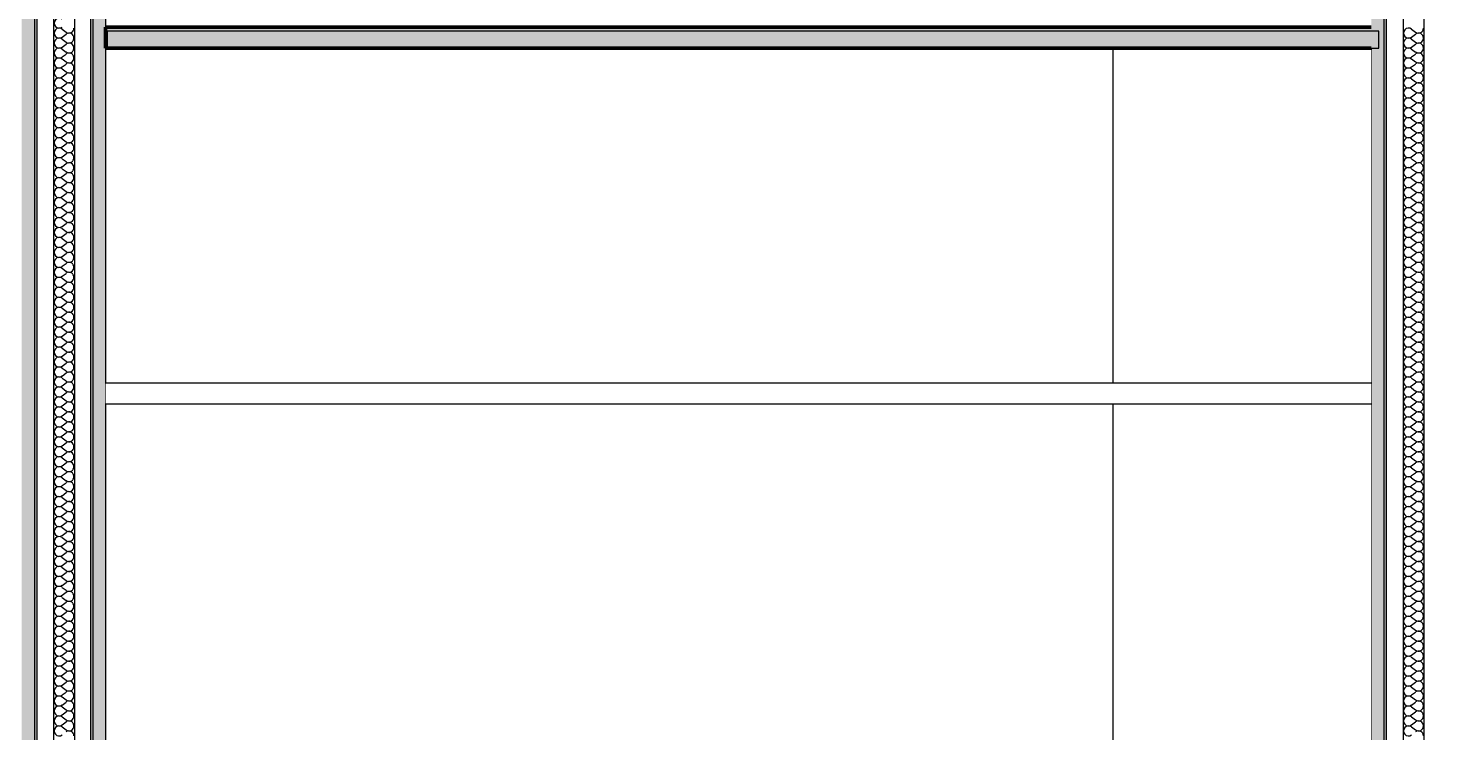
# Model space of a CAD drawing. Header units: millimetres. Extents: x -48147 to 1403542, y -455564 to 18123.
# Drawn here: x 1378454 to 1380131, y -435658 to -434819 of the extents above; entities that cross this region are included whole.
import ezdxf

# ---------------------------------------------------------------- set-up
doc = ezdxf.new("R2010")
doc.units = ezdxf.units.MM
doc.header["$MEASUREMENT"] = 0
doc.linetypes.add('Wipeout_Contour', pattern=[1000, 0, -1000])
for name, color, linetype, lineweight in [('HATCHING_Pen_No__1', 7, 'Continuous', 13), ('HATCHING_Pen_No__146', 8, 'Continuous', 0), ('New_A-20-M_Ceiling_Pen_No__89', 8, 'Continuous', 20), ('New_A-25-M_Wall_Int_Pen_No__1', 7, 'Continuous', 13), ('New_A-25-M_Wall_Int_Pen_No__87', 8, 'Continuous', 20), ('New_A-95-D_1_20_Pen_No__1', 7, 'Continuous', 13)]:
    doc.layers.add(name, color=color, linetype=linetype, lineweight=lineweight)
for name, color, linetype in [('New_A-20-M_Ceiling', 7, 'Continuous'), ('New_A-25-M_Wall_Int', 7, 'Continuous'), ('New_A-95-D_1_20', 7, 'Continuous')]:
    doc.layers.add(name, color=color, linetype=linetype)
for name, color, linetype, lineweight, true_color in [('New_A-20-M_Ceiling_Pen_No__107', 7, 'Continuous', 15, 0xa6a6a6), ('New_A-20-M_Ceiling_Pen_No__29', 7, 'Continuous', 50, 0x2a2a2a), ('New_A-25-M_Wall_Int_Pen_No__107', 7, 'Continuous', 15, 0xa6a6a6)]:
    doc.layers.add(name, color=color, linetype=linetype, lineweight=lineweight, true_color=true_color)
doc.styles.add('GENERATED_STYLE_1', font='')
doc.styles.get('GENERATED_STYLE_1').set_extended_font_data('Arial')
doc.dimstyles.new('GENERATED_STYLE__2', dxfattribs={"dimtxt": 125, "dimasz": 47.5, "dimexe": 0.18, "dimexo": 50, "dimgap": 0.09, "dimtad": 1, "dimdec": 0, "dimzin": 0, "dimdsep": 46, "dimtxsty": 'GENERATED_STYLE_1', "dimblk": 'ARROWHEAD_2', "dimblk1": 'ARROWHEAD_2', "dimblk2": 'ARROWHEAD_2', "dimcen": 0.09, "dimclrd": 7, "dimclre": 7, "dimclrt": 7, "dimadec": 0, "dimazin": 0, "dimtfac": 1, "dimtdec": 4, "dimtmove": 0, "dimatfit": 3, "dimfxl": 1, "dimtolj": 1, "dimtzin": 0, "dimarcsym": 0})

# ---------------------------------------------------------------- blocks, each defined once
blk = doc.blocks.new('*X43', base_point=(1418663.2, -449992.5))
at = {"layer": 'New_A-25-M_Wall_Int_Pen_No__107', "linetype": 'Continuous'}
for p, q in [((1378494.4, -434819.9), (1378499.2, -434823.5)), ((1378494.4, -434829.4), (1378499.2, -434825.9)), ((1378494.4, -434831.8), (1378499.2, -434835.4)), ((1378494.4, -434841.3), (1378499.2, -434837.8)), ((1378494.4, -434843.7), (1378499.2, -434847.3)), ((1378494.4, -434853.2), (1378499.2, -434849.7)), ((1378494.4, -434855.6), (1378499.2, -434859.2)), ((1378494.4, -434865.1), (1378499.2, -434861.6)), ((1378494.4, -434867.5), (1378499.2, -434871.1)), ((1378494.4, -434877.1), (1378499.2, -434873.5)), ((1378494.4, -434879.4), (1378499.2, -434883)), ((1378494.4, -434889), (1378499.2, -434885.4)), ((1378494.4, -434891.3), (1378499.2, -434894.9)), ((1378494.4, -434900.9), (1378499.2, -434897.3)), ((1378494.4, -434903.2), (1378499.2, -434906.8)), ((1378494.4, -434912.8), (1378499.2, -434909.2)), ((1378494.4, -434915.1), (1378499.2, -434918.7)), ((1378494.4, -434924.7), (1378499.2, -434921.1)), ((1378494.4, -434927.1), (1378499.2, -434930.6)), ((1378494.4, -434936.6), (1378499.2, -434933)), ((1378494.4, -434939), (1378499.2, -434942.5)), ((1378494.4, -434948.5), (1378499.2, -434944.9)), ((1378494.4, -434950.9), (1378499.2, -434954.4)), ((1378494.4, -434960.4), (1378499.2, -434956.8)), ((1378494.4, -434962.8), (1378499.2, -434966.3)), ((1378494.4, -434972.3), (1378499.2, -434968.7)), ((1378494.4, -434974.7), (1378499.2, -434978.2)), ((1378494.4, -434984.2), (1378499.2, -434980.6)), ((1378494.4, -434986.6), (1378499.2, -434990.1)), ((1378494.4, -434996.1), (1378499.2, -434992.5)), ((1378494.4, -434998.5), (1378499.2, -435002.1)), ((1378494.4, -435008), (1378499.2, -435004.4)), ((1378494.4, -435010.4), (1378499.2, -435014)), ((1378494.4, -435019.9), (1378499.2, -435016.3)), ((1378494.4, -435022.3), (1378499.2, -435025.9)), ((1378494.4, -435031.8), (1378499.2, -435028.2)), ((1378494.4, -435034.2), (1378499.2, -435037.8)), ((1378494.4, -435043.7), (1378499.2, -435040.1)), ((1378494.4, -435046.1), (1378499.2, -435049.7)), ((1378494.4, -435055.6), (1378499.2, -435052.1)), ((1378494.4, -435058), (1378499.2, -435061.6)), ((1378494.4, -435067.5), (1378499.2, -435064)), ((1378494.4, -435069.9), (1378499.2, -435073.5)), ((1378494.4, -435079.4), (1378499.2, -435075.9)), ((1378494.4, -435081.8), (1378499.2, -435085.4)), ((1378494.4, -435091.3), (1378499.2, -435087.8)), ((1378494.4, -435093.7), (1378499.2, -435097.3)), ((1378494.4, -435103.2), (1378499.2, -435099.7)), ((1378494.4, -435105.6), (1378499.2, -435109.2)), ((1378494.4, -435115.1), (1378499.2, -435111.6)), ((1378494.4, -435117.5), (1378499.2, -435121.1)), ((1378494.4, -435127.1), (1378499.2, -435123.5)), ((1378494.4, -435129.4), (1378499.2, -435133)), ((1378494.4, -435139), (1378499.2, -435135.4)), ((1378494.4, -435141.3), (1378499.2, -435144.9)), ((1378494.4, -435150.9), (1378499.2, -435147.3)), ((1378494.4, -435153.2), (1378499.2, -435156.8)), ((1378494.4, -435162.8), (1378499.2, -435159.2)), ((1378494.4, -435165.1), (1378499.2, -435168.7)), ((1378494.4, -435174.7), (1378499.2, -435171.1)), ((1378494.4, -435177.1), (1378499.2, -435180.6)), ((1378494.4, -435186.6), (1378499.2, -435183)), ((1378494.4, -435189), (1378499.2, -435192.5)), ((1378494.4, -435198.5), (1378499.2, -435194.9)), ((1378494.4, -435200.9), (1378499.2, -435204.4)), ((1378494.4, -435210.4), (1378499.2, -435206.8)), ((1378494.4, -435212.8), (1378499.2, -435216.3)), ((1378494.4, -435222.3), (1378499.2, -435218.7)), ((1378494.4, -435224.7), (1378499.2, -435228.2)), ((1378494.4, -435234.2), (1378499.2, -435230.6)), ((1378494.4, -435236.6), (1378499.2, -435240.1)), ((1378494.4, -435246.1), (1378499.2, -435242.5)), ((1378494.4, -435248.5), (1378499.2, -435252.1)), ((1378494.4, -435258), (1378499.2, -435254.4)), ((1378494.4, -435260.4), (1378499.2, -435264)), ((1378494.4, -435269.9), (1378499.2, -435266.3)), ((1378494.4, -435272.3), (1378499.2, -435275.9)), ((1378494.4, -435281.8), (1378499.2, -435278.2)), ((1378494.4, -435284.2), (1378499.2, -435287.8)), ((1378494.4, -435293.7), (1378499.2, -435290.1)), ((1378494.4, -435296.1), (1378499.2, -435299.7)), ((1378494.4, -435305.6), (1378499.2, -435302.1)), ((1378494.4, -435308), (1378499.2, -435311.6)), ((1378494.4, -435317.5), (1378499.2, -435314)), ((1378494.4, -435319.9), (1378499.2, -435323.5)), ((1378494.4, -435329.4), (1378499.2, -435325.9)), ((1378494.4, -435331.8), (1378499.2, -435335.4)), ((1378494.4, -435341.3), (1378499.2, -435337.8)), ((1378494.4, -435343.7), (1378499.2, -435347.3)), ((1378494.4, -435353.2), (1378499.2, -435349.7)), ((1378494.4, -435355.6), (1378499.2, -435359.2)), ((1378494.4, -435365.1), (1378499.2, -435361.6)), ((1378494.4, -435367.5), (1378499.2, -435371.1)), ((1378494.4, -435377.1), (1378499.2, -435373.5)), ((1378494.4, -435379.4), (1378499.2, -435383)), ((1378494.4, -435389), (1378499.2, -435385.4)), ((1378494.4, -435391.3), (1378499.2, -435394.9)), ((1378494.4, -435400.9), (1378499.2, -435397.3)), ((1378494.4, -435403.2), (1378499.2, -435406.8)), ((1378494.4, -435412.8), (1378499.2, -435409.2)), ((1378494.4, -435415.1), (1378499.2, -435418.7)), ((1378494.4, -435424.7), (1378499.2, -435421.1)), ((1378494.4, -435427.1), (1378499.2, -435430.6)), ((1378494.4, -435436.6), (1378499.2, -435433)), ((1378494.4, -435439), (1378499.2, -435442.5)), ((1378494.4, -435448.5), (1378499.2, -435444.9)), ((1378494.4, -435450.9), (1378499.2, -435454.4)), ((1378494.4, -435460.4), (1378499.2, -435456.8)), ((1378494.4, -435462.8), (1378499.2, -435466.3)), ((1378494.4, -435472.3), (1378499.2, -435468.7)), ((1378494.4, -435474.7), (1378499.2, -435478.2)), ((1378494.4, -435484.2), (1378499.2, -435480.6)), ((1378494.4, -435486.6), (1378499.2, -435490.1)), ((1378494.4, -435496.1), (1378499.2, -435492.5)), ((1378494.4, -435498.5), (1378499.2, -435502.1)), ((1378494.4, -435508), (1378499.2, -435504.4)), ((1378494.4, -435510.4), (1378499.2, -435514)), ((1378494.4, -435519.9), (1378499.2, -435516.3)), ((1378494.4, -435522.3), (1378499.2, -435525.9)), ((1378494.4, -435531.8), (1378499.2, -435528.2)), ((1378494.4, -435534.2), (1378499.2, -435537.8)), ((1378494.4, -435543.7), (1378499.2, -435540.1)), ((1378494.4, -435546.1), (1378499.2, -435549.7)), ((1378494.4, -435555.6), (1378499.2, -435552.1)), ((1378494.4, -435558), (1378499.2, -435561.6)), ((1378494.4, -435567.5), (1378499.2, -435564)), ((1378494.4, -435569.9), (1378499.2, -435573.5)), ((1378494.4, -435579.4), (1378499.2, -435575.9)), ((1378494.4, -435581.8), (1378499.2, -435585.4)), ((1378494.4, -435591.3), (1378499.2, -435587.8)), ((1378494.4, -435593.7), (1378499.2, -435597.3)), ((1378494.4, -435603.2), (1378499.2, -435599.7)), ((1378494.4, -435605.6), (1378499.2, -435609.2)), ((1378494.4, -435615.1), (1378499.2, -435611.6)), ((1378494.4, -435617.5), (1378499.2, -435621.1)), ((1378494.4, -435627.1), (1378499.2, -435623.5)), ((1378494.4, -435629.4), (1378499.2, -435633)), ((1378494.4, -435639), (1378499.2, -435635.4)), ((1378494.4, -435641.3), (1378499.2, -435644.9)), ((1378494.4, -435650.9), (1378499.2, -435647.3)), ((1378494.4, -435653.2), (1378499.2, -435656.8))]:
    blk.add_line(p, q, dxfattribs=at)
for centre, start, end in [((1378490.8, -434812.8), 53.1301, 306.8699), ((1378490.8, -434824.7), 53.1301, 306.8699), ((1378502.7, -434818.7), 233.1301, 0), ((1378490.8, -434836.6), 53.1301, 306.8699), ((1378502.7, -434830.6), 0, 126.8699), ((1378502.7, -434830.6), 233.1301, 0), ((1378502.7, -434842.5), 0, 126.8699), ((1378490.8, -434848.5), 53.1301, 306.8699), ((1378490.8, -434860.4), 53.1301, 306.8699), ((1378502.7, -434842.5), 233.1301, 0), ((1378502.7, -434854.4), 0, 126.8699), ((1378502.7, -434854.4), 233.1301, 0), ((1378490.8, -434872.3), 53.1301, 306.8699), ((1378502.7, -434866.3), 0, 126.8699), ((1378502.7, -434866.3), 233.1301, 0), ((1378490.8, -434884.2), 53.1301, 306.8699), ((1378502.7, -434878.2), 0, 126.8699), ((1378502.7, -434878.2), 233.1301, 0), ((1378502.7, -434890.1), 0, 126.8699), ((1378490.8, -434896.1), 53.1301, 306.8699), ((1378490.8, -434908), 53.1301, 306.8699), ((1378502.7, -434890.1), 233.1301, 0), ((1378502.7, -434902.1), 0, 126.8699), ((1378502.7, -434902.1), 233.1301, 0), ((1378490.8, -434919.9), 53.1301, 306.8699), ((1378502.7, -434914), 0, 126.8699), ((1378502.7, -434914), 233.1301, 0), ((1378502.7, -434925.9), 0, 126.8699), ((1378490.8, -434931.8), 53.1301, 306.8699), ((1378490.8, -434943.7), 53.1301, 306.8699), ((1378502.7, -434925.9), 233.1301, 0), ((1378502.7, -434937.8), 0, 126.8699), ((1378502.7, -434937.8), 233.1301, 0), ((1378490.8, -434955.6), 53.1301, 306.8699), ((1378502.7, -434949.7), 0, 126.8699), ((1378502.7, -434949.7), 233.1301, 0), ((1378490.8, -434967.5), 53.1301, 306.8699), ((1378502.7, -434961.6), 0, 126.8699), ((1378502.7, -434961.6), 233.1301, 0), ((1378502.7, -434973.5), 0, 126.8699), ((1378490.8, -434979.4), 53.1301, 306.8699), ((1378490.8, -434991.3), 53.1301, 306.8699), ((1378502.7, -434973.5), 233.1301, 0), ((1378502.7, -434985.4), 0, 126.8699), ((1378502.7, -434985.4), 233.1301, 0), ((1378490.8, -435003.2), 53.1301, 306.8699), ((1378502.7, -434997.3), 0, 126.8699), ((1378502.7, -434997.3), 233.1301, 0), ((1378502.7, -435009.2), 0, 126.8699), ((1378490.8, -435015.1), 53.1301, 306.8699), ((1378490.8, -435027.1), 53.1301, 306.8699), ((1378502.7, -435009.2), 233.1301, 0), ((1378502.7, -435021.1), 0, 126.8699), ((1378502.7, -435021.1), 233.1301, 0), ((1378490.8, -435039), 53.1301, 306.8699), ((1378502.7, -435033), 0, 126.8699), ((1378502.7, -435033), 233.1301, 0), ((1378502.7, -435044.9), 0, 126.8699), ((1378490.8, -435050.9), 53.1301, 306.8699), ((1378502.7, -435044.9), 233.1301, 0), ((1378502.7, -435056.8), 0, 126.8699), ((1378490.8, -435062.8), 53.1301, 306.8699), ((1378490.8, -435074.7), 53.1301, 306.8699), ((1378502.7, -435056.8), 233.1301, 0), ((1378502.7, -435068.7), 0, 126.8699), ((1378502.7, -435068.7), 233.1301, 0), ((1378490.8, -435086.6), 53.1301, 306.8699), ((1378502.7, -435080.6), 0, 126.8699), ((1378502.7, -435080.6), 233.1301, 0), ((1378502.7, -435092.5), 0, 126.8699), ((1378490.8, -435098.5), 53.1301, 306.8699), ((1378490.8, -435110.4), 53.1301, 306.8699), ((1378502.7, -435092.5), 233.1301, 0), ((1378502.7, -435104.4), 0, 126.8699), ((1378502.7, -435104.4), 233.1301, 0), ((1378490.8, -435122.3), 53.1301, 306.8699), ((1378502.7, -435116.3), 0, 126.8699), ((1378502.7, -435116.3), 233.1301, 0), ((1378502.7, -435128.2), 0, 126.8699), ((1378490.8, -435134.2), 53.1301, 306.8699), ((1378502.7, -435128.2), 233.1301, 0), ((1378502.7, -435140.1), 0, 126.8699), ((1378490.8, -435146.1), 53.1301, 306.8699), ((1378490.8, -435158), 53.1301, 306.8699), ((1378502.7, -435140.1), 233.1301, 0), ((1378502.7, -435152.1), 0, 126.8699), ((1378502.7, -435152.1), 233.1301, 0), ((1378490.8, -435169.9), 53.1301, 306.8699), ((1378502.7, -435164), 0, 126.8699), ((1378502.7, -435164), 233.1301, 0), ((1378502.7, -435175.9), 0, 126.8699), ((1378490.8, -435181.8), 53.1301, 306.8699), ((1378490.8, -435193.7), 53.1301, 306.8699), ((1378502.7, -435175.9), 233.1301, 0), ((1378502.7, -435187.8), 0, 126.8699), ((1378502.7, -435187.8), 233.1301, 0), ((1378490.8, -435205.6), 53.1301, 306.8699), ((1378502.7, -435199.7), 0, 126.8699), ((1378502.7, -435199.7), 233.1301, 0), ((1378502.7, -435211.6), 0, 126.8699), ((1378490.8, -435217.5), 53.1301, 306.8699), ((1378490.8, -435229.4), 53.1301, 306.8699), ((1378502.7, -435211.6), 233.1301, 0), ((1378502.7, -435223.5), 0, 126.8699), ((1378502.7, -435223.5), 233.1301, 0), ((1378490.8, -435241.3), 53.1301, 306.8699), ((1378502.7, -435235.4), 0, 126.8699), ((1378502.7, -435235.4), 233.1301, 0), ((1378490.8, -435253.2), 53.1301, 306.8699), ((1378502.7, -435247.3), 0, 126.8699), ((1378502.7, -435247.3), 233.1301, 0), ((1378502.7, -435259.2), 0, 126.8699), ((1378490.8, -435265.1), 53.1301, 306.8699), ((1378490.8, -435277.1), 53.1301, 306.8699), ((1378502.7, -435259.2), 233.1301, 0), ((1378502.7, -435271.1), 0, 126.8699), ((1378502.7, -435271.1), 233.1301, 0), ((1378490.8, -435289), 53.1301, 306.8699), ((1378502.7, -435283), 0, 126.8699), ((1378502.7, -435283), 233.1301, 0), ((1378502.7, -435294.9), 0, 126.8699), ((1378490.8, -435300.9), 53.1301, 306.8699), ((1378490.8, -435312.8), 53.1301, 306.8699), ((1378502.7, -435294.9), 233.1301, 0), ((1378502.7, -435306.8), 0, 126.8699), ((1378502.7, -435306.8), 233.1301, 0), ((1378490.8, -435324.7), 53.1301, 306.8699), ((1378502.7, -435318.7), 0, 126.8699), ((1378502.7, -435318.7), 233.1301, 0), ((1378490.8, -435336.6), 53.1301, 306.8699), ((1378502.7, -435330.6), 0, 126.8699), ((1378502.7, -435330.6), 233.1301, 0), ((1378502.7, -435342.5), 0, 126.8699), ((1378490.8, -435348.5), 53.1301, 306.8699), ((1378490.8, -435360.4), 53.1301, 306.8699), ((1378502.7, -435342.5), 233.1301, 0), ((1378502.7, -435354.4), 0, 126.8699), ((1378502.7, -435354.4), 233.1301, 0), ((1378490.8, -435372.3), 53.1301, 306.8699), ((1378502.7, -435366.3), 0, 126.8699), ((1378502.7, -435366.3), 233.1301, 0), ((1378502.7, -435378.2), 0, 126.8699), ((1378490.8, -435384.2), 53.1301, 306.8699), ((1378490.8, -435396.1), 53.1301, 306.8699), ((1378502.7, -435378.2), 233.1301, 0), ((1378502.7, -435390.1), 0, 126.8699), ((1378502.7, -435390.1), 233.1301, 0), ((1378490.8, -435408), 53.1301, 306.8699), ((1378502.7, -435402.1), 0, 126.8699), ((1378502.7, -435402.1), 233.1301, 0), ((1378502.7, -435414), 0, 126.8699), ((1378490.8, -435419.9), 53.1301, 306.8699), ((1378502.7, -435414), 233.1301, 0), ((1378502.7, -435425.9), 0, 126.8699), ((1378490.8, -435431.8), 53.1301, 306.8699), ((1378490.8, -435443.7), 53.1301, 306.8699), ((1378502.7, -435425.9), 233.1301, 0), ((1378502.7, -435437.8), 0, 126.8699), ((1378502.7, -435437.8), 233.1301, 0), ((1378490.8, -435455.6), 53.1301, 306.8699), ((1378502.7, -435449.7), 0, 126.8699), ((1378502.7, -435449.7), 233.1301, 0), ((1378502.7, -435461.6), 0, 126.8699), ((1378490.8, -435467.5), 53.1301, 306.8699), ((1378490.8, -435479.4), 53.1301, 306.8699), ((1378502.7, -435461.6), 233.1301, 0), ((1378502.7, -435473.5), 0, 126.8699), ((1378502.7, -435473.5), 233.1301, 0), ((1378490.8, -435491.3), 53.1301, 306.8699), ((1378502.7, -435485.4), 0, 126.8699), ((1378502.7, -435485.4), 233.1301, 0), ((1378502.7, -435497.3), 0, 126.8699), ((1378490.8, -435503.2), 53.1301, 306.8699), ((1378502.7, -435497.3), 233.1301, 0), ((1378502.7, -435509.2), 0, 126.8699), ((1378490.8, -435515.1), 53.1301, 306.8699), ((1378490.8, -435527.1), 53.1301, 306.8699), ((1378502.7, -435509.2), 233.1301, 0), ((1378502.7, -435521.1), 0, 126.8699), ((1378502.7, -435521.1), 233.1301, 0), ((1378490.8, -435539), 53.1301, 306.8699), ((1378502.7, -435533), 0, 126.8699), ((1378502.7, -435533), 233.1301, 0), ((1378502.7, -435544.9), 0, 126.8699), ((1378490.8, -435550.9), 53.1301, 306.8699), ((1378490.8, -435562.8), 53.1301, 306.8699), ((1378502.7, -435544.9), 233.1301, 0), ((1378502.7, -435556.8), 0, 126.8699), ((1378502.7, -435556.8), 233.1301, 0), ((1378490.8, -435574.7), 53.1301, 306.8699), ((1378502.7, -435568.7), 0, 126.8699), ((1378502.7, -435568.7), 233.1301, 0), ((1378502.7, -435580.6), 0, 126.8699), ((1378490.8, -435586.6), 53.1301, 306.8699), ((1378490.8, -435598.5), 53.1301, 306.8699), ((1378502.7, -435580.6), 233.1301, 0), ((1378502.7, -435592.5), 0, 126.8699), ((1378502.7, -435592.5), 233.1301, 0), ((1378490.8, -435610.4), 53.1301, 306.8699), ((1378502.7, -435604.4), 0, 126.8699), ((1378502.7, -435604.4), 233.1301, 0), ((1378490.8, -435622.3), 53.1301, 306.8699), ((1378502.7, -435616.3), 0, 126.8699), ((1378502.7, -435616.3), 233.1301, 0), ((1378502.7, -435628.2), 0, 126.8699), ((1378490.8, -435634.2), 53.1301, 306.8699), ((1378490.8, -435646.1), 53.1301, 306.8699), ((1378502.7, -435628.2), 233.1301, 0), ((1378502.7, -435640.1), 0, 126.8699), ((1378502.7, -435640.1), 233.1301, 0), ((1378490.8, -435658), 53.1301, 306.8699), ((1378502.7, -435652.1), 0, 126.8699), ((1378502.7, -435652.1), 233.1301, 0), ((1378502.7, -435664), 0, 126.8699)]:
    blk.add_arc(centre, 5.95, start, end, dxfattribs=at)
blk = doc.blocks.new('Section Elem_15_1', base_point=(1418663.2, -449992.5))
at = {"layer": 'New_A-25-M_Wall_Int_Pen_No__107', "linetype": 'Continuous'}
blk.add_hatch(color=256, dxfattribs=at).paths.add_polyline_path([(1378461.3, -434082.5), (1378446.3, -434082.5), (1378446.3, -437842.5), (1378461.3, -437842.5)])
at = {"layer": 'New_A-25-M_Wall_Int_Pen_No__107', "linetype": 'Continuous', "lineweight": 0, "true_color": 0x535353}
blk.add_hatch(color=251, dxfattribs=at).paths.add_polyline_path([(1378464.3, -434082.5), (1378461.3, -434082.5), (1378461.3, -437842.5), (1378464.3, -437842.5)])
at = {"layer": 'New_A-25-M_Wall_Int_Pen_No__1', "linetype": 'Continuous'}
blk.add_line((1378546.3, -434082.5), (1378546.3, -437842.5), dxfattribs=at)
at = {"color": 254, "linetype": 'Wipeout_Contour', "lineweight": 0, "ltscale": 5783089.635194167}
blk.add_wipeout([(1378484.3, -434082.5), (1378464.3, -434082.5), (1378464.3, -437842.5), (1378484.3, -437842.5)], dxfattribs=at).dxf.layer = 'New_A-25-M_Wall_Int'
at = {"layer": 'New_A-25-M_Wall_Int_Pen_No__1', "linetype": 'Continuous'}
for p, q in [((1378461.3, -434082.5), (1378461.3, -437842.5)), ((1378464.3, -434082.5), (1378464.3, -437842.5))]:
    blk.add_line(p, q, dxfattribs=at)
at = {"color": 254, "linetype": 'Wipeout_Contour', "lineweight": 0, "ltscale": 5783175.445938991}
blk.add_wipeout([(1378509.3, -434082.5), (1378484.3, -434082.5), (1378484.3, -437842.5), (1378509.3, -437842.5)], dxfattribs=at).dxf.layer = 'New_A-25-M_Wall_Int'
at = {"layer": 'New_A-25-M_Wall_Int_Pen_No__1', "linetype": 'Continuous'}
blk.add_line((1378484.3, -434082.5), (1378484.3, -437842.5), dxfattribs=at)
at = {"layer": 'New_A-25-M_Wall_Int'}
blk.add_blockref('*X43', (1418663.2, -449992.5), dxfattribs=at)
at = {"color": 254, "linetype": 'Wipeout_Contour', "lineweight": 0, "ltscale": 5783259.349884127}
blk.add_wipeout([(1378528.3, -434082.5), (1378509.3, -434082.5), (1378509.3, -437842.5), (1378528.3, -437842.5)], dxfattribs=at).dxf.layer = 'New_A-25-M_Wall_Int'
at = {"layer": 'New_A-25-M_Wall_Int_Pen_No__107', "linetype": 'Continuous', "lineweight": 0, "true_color": 0x535353}
blk.add_hatch(color=251, dxfattribs=at).paths.add_polyline_path([(1378531.3, -434082.5), (1378528.3, -434082.5), (1378528.3, -437842.5), (1378531.3, -437842.5)])
at = {"layer": 'New_A-25-M_Wall_Int_Pen_No__107', "linetype": 'Continuous'}
blk.add_hatch(color=256, dxfattribs=at).paths.add_polyline_path([(1378546.3, -437842.5), (1378546.3, -434082.5), (1378531.3, -434082.5), (1378531.3, -437842.5)])
at = {"layer": 'New_A-25-M_Wall_Int_Pen_No__1', "linetype": 'Continuous'}
for p, q in [((1378509.3, -434082.5), (1378509.3, -437842.5)), ((1378528.3, -434082.5), (1378528.3, -437842.5)), ((1378531.3, -434082.5), (1378531.3, -437842.5))]:
    blk.add_line(p, q, dxfattribs=at)
blk = doc.blocks.new('Section Elem_16_1', base_point=(1418663.2, -449992.5))
at = {"color": 254, "linetype": 'Wipeout_Contour', "lineweight": 0, "ltscale": 5786872.791938865}
blk.add_wipeout([(1379750.3, -435242.5), (1379765.3, -435242.5), (1379765.3, -434842.5), (1379750.3, -434842.5)], dxfattribs=at).dxf.layer = 'New_A-25-M_Wall_Int'
at = {"color": 254, "linetype": 'Wipeout_Contour', "lineweight": 0, "ltscale": 5788696.995247887}
blk.add_wipeout([(1379765.3, -435267.5), (1379750.3, -435267.5), (1379750.3, -437842.5), (1379765.3, -437842.5)], dxfattribs=at).dxf.layer = 'New_A-25-M_Wall_Int'
at = {"layer": 'New_A-25-M_Wall_Int_Pen_No__87', "linetype": 'Continuous'}
for p, q in [((1379750.3, -435242.5), (1379750.3, -434842.5)), ((1379750.3, -437842.5), (1379750.3, -435267.5))]:
    blk.add_line(p, q, dxfattribs=at)
blk = doc.blocks.new('*X139', base_point=(1418663.2, -449992.5))
at = {"layer": 'New_A-25-M_Wall_Int_Pen_No__107', "linetype": 'Continuous'}
for p, q in [((1380107, -434819.9), (1380111.8, -434823.5)), ((1380107, -434829.4), (1380111.8, -434825.9)), ((1380107, -434831.8), (1380111.8, -434835.4)), ((1380107, -434841.3), (1380111.8, -434837.8)), ((1380107, -434843.7), (1380111.8, -434847.3)), ((1380107, -434853.2), (1380111.8, -434849.7)), ((1380107, -434855.6), (1380111.8, -434859.2)), ((1380107, -434865.1), (1380111.8, -434861.6)), ((1380107, -434867.5), (1380111.8, -434871.1)), ((1380107, -434877.1), (1380111.8, -434873.5)), ((1380107, -434879.4), (1380111.8, -434883)), ((1380107, -434889), (1380111.8, -434885.4)), ((1380107, -434891.3), (1380111.8, -434894.9)), ((1380107, -434900.9), (1380111.8, -434897.3)), ((1380107, -434903.2), (1380111.8, -434906.8)), ((1380107, -434912.8), (1380111.8, -434909.2)), ((1380107, -434915.1), (1380111.8, -434918.7)), ((1380107, -434924.7), (1380111.8, -434921.1)), ((1380107, -434927.1), (1380111.8, -434930.6)), ((1380107, -434936.6), (1380111.8, -434933)), ((1380107, -434939), (1380111.8, -434942.5)), ((1380107, -434948.5), (1380111.8, -434944.9)), ((1380107, -434950.9), (1380111.8, -434954.4)), ((1380107, -434960.4), (1380111.8, -434956.8)), ((1380107, -434962.8), (1380111.8, -434966.3)), ((1380107, -434972.3), (1380111.8, -434968.7)), ((1380107, -434974.7), (1380111.8, -434978.2)), ((1380107, -434984.2), (1380111.8, -434980.6)), ((1380107, -434986.6), (1380111.8, -434990.1)), ((1380107, -434996.1), (1380111.8, -434992.5)), ((1380107, -434998.5), (1380111.8, -435002.1)), ((1380107, -435008), (1380111.8, -435004.4)), ((1380107, -435010.4), (1380111.8, -435014)), ((1380107, -435019.9), (1380111.8, -435016.3)), ((1380107, -435022.3), (1380111.8, -435025.9)), ((1380107, -435031.8), (1380111.8, -435028.2)), ((1380107, -435034.2), (1380111.8, -435037.8)), ((1380107, -435043.7), (1380111.8, -435040.1)), ((1380107, -435046.1), (1380111.8, -435049.7)), ((1380107, -435055.6), (1380111.8, -435052.1)), ((1380107, -435058), (1380111.8, -435061.6)), ((1380107, -435067.5), (1380111.8, -435064)), ((1380107, -435069.9), (1380111.8, -435073.5)), ((1380107, -435079.4), (1380111.8, -435075.9)), ((1380107, -435081.8), (1380111.8, -435085.4)), ((1380107, -435091.3), (1380111.8, -435087.8)), ((1380107, -435093.7), (1380111.8, -435097.3)), ((1380107, -435103.2), (1380111.8, -435099.7)), ((1380107, -435105.6), (1380111.8, -435109.2)), ((1380107, -435115.1), (1380111.8, -435111.6)), ((1380107, -435117.5), (1380111.8, -435121.1)), ((1380107, -435127.1), (1380111.8, -435123.5)), ((1380107, -435129.4), (1380111.8, -435133)), ((1380107, -435139), (1380111.8, -435135.4)), ((1380107, -435141.3), (1380111.8, -435144.9)), ((1380107, -435150.9), (1380111.8, -435147.3)), ((1380107, -435153.2), (1380111.8, -435156.8)), ((1380107, -435162.8), (1380111.8, -435159.2)), ((1380107, -435165.1), (1380111.8, -435168.7)), ((1380107, -435174.7), (1380111.8, -435171.1)), ((1380107, -435177.1), (1380111.8, -435180.6)), ((1380107, -435186.6), (1380111.8, -435183)), ((1380107, -435189), (1380111.8, -435192.5)), ((1380107, -435198.5), (1380111.8, -435194.9)), ((1380107, -435200.9), (1380111.8, -435204.4)), ((1380107, -435210.4), (1380111.8, -435206.8)), ((1380107, -435212.8), (1380111.8, -435216.3)), ((1380107, -435222.3), (1380111.8, -435218.7)), ((1380107, -435224.7), (1380111.8, -435228.2)), ((1380107, -435234.2), (1380111.8, -435230.6)), ((1380107, -435236.6), (1380111.8, -435240.1)), ((1380107, -435246.1), (1380111.8, -435242.5)), ((1380107, -435248.5), (1380111.8, -435252.1)), ((1380107, -435258), (1380111.8, -435254.4)), ((1380107, -435260.4), (1380111.8, -435264)), ((1380107, -435269.9), (1380111.8, -435266.3)), ((1380107, -435272.3), (1380111.8, -435275.9)), ((1380107, -435281.8), (1380111.8, -435278.2)), ((1380107, -435284.2), (1380111.8, -435287.8)), ((1380107, -435293.7), (1380111.8, -435290.1)), ((1380107, -435296.1), (1380111.8, -435299.7)), ((1380107, -435305.6), (1380111.8, -435302.1)), ((1380107, -435308), (1380111.8, -435311.6)), ((1380107, -435317.5), (1380111.8, -435314)), ((1380107, -435319.9), (1380111.8, -435323.5)), ((1380107, -435329.4), (1380111.8, -435325.9)), ((1380107, -435331.8), (1380111.8, -435335.4)), ((1380107, -435341.3), (1380111.8, -435337.8)), ((1380107, -435343.7), (1380111.8, -435347.3)), ((1380107, -435353.2), (1380111.8, -435349.7)), ((1380107, -435355.6), (1380111.8, -435359.2)), ((1380107, -435365.1), (1380111.8, -435361.6)), ((1380107, -435367.5), (1380111.8, -435371.1)), ((1380107, -435377.1), (1380111.8, -435373.5)), ((1380107, -435379.4), (1380111.8, -435383)), ((1380107, -435389), (1380111.8, -435385.4)), ((1380107, -435391.3), (1380111.8, -435394.9)), ((1380107, -435400.9), (1380111.8, -435397.3)), ((1380107, -435403.2), (1380111.8, -435406.8)), ((1380107, -435412.8), (1380111.8, -435409.2)), ((1380107, -435415.1), (1380111.8, -435418.7)), ((1380107, -435424.7), (1380111.8, -435421.1)), ((1380107, -435427.1), (1380111.8, -435430.6)), ((1380107, -435436.6), (1380111.8, -435433)), ((1380107, -435439), (1380111.8, -435442.5)), ((1380107, -435448.5), (1380111.8, -435444.9)), ((1380107, -435450.9), (1380111.8, -435454.4)), ((1380107, -435460.4), (1380111.8, -435456.8)), ((1380107, -435462.8), (1380111.8, -435466.3)), ((1380107, -435472.3), (1380111.8, -435468.7)), ((1380107, -435474.7), (1380111.8, -435478.2)), ((1380107, -435484.2), (1380111.8, -435480.6)), ((1380107, -435486.6), (1380111.8, -435490.1)), ((1380107, -435496.1), (1380111.8, -435492.5)), ((1380107, -435498.5), (1380111.8, -435502.1)), ((1380107, -435508), (1380111.8, -435504.4)), ((1380107, -435510.4), (1380111.8, -435514)), ((1380107, -435519.9), (1380111.8, -435516.3)), ((1380107, -435522.3), (1380111.8, -435525.9)), ((1380107, -435531.8), (1380111.8, -435528.2)), ((1380107, -435534.2), (1380111.8, -435537.8)), ((1380107, -435543.7), (1380111.8, -435540.1)), ((1380107, -435546.1), (1380111.8, -435549.7)), ((1380107, -435555.6), (1380111.8, -435552.1)), ((1380107, -435558), (1380111.8, -435561.6)), ((1380107, -435567.5), (1380111.8, -435564)), ((1380107, -435569.9), (1380111.8, -435573.5)), ((1380107, -435579.4), (1380111.8, -435575.9)), ((1380107, -435581.8), (1380111.8, -435585.4)), ((1380107, -435591.3), (1380111.8, -435587.8)), ((1380107, -435593.7), (1380111.8, -435597.3)), ((1380107, -435603.2), (1380111.8, -435599.7)), ((1380107, -435605.6), (1380111.8, -435609.2)), ((1380107, -435615.1), (1380111.8, -435611.6)), ((1380107, -435617.5), (1380111.8, -435621.1)), ((1380107, -435627.1), (1380111.8, -435623.5)), ((1380107, -435629.4), (1380111.8, -435633)), ((1380107, -435639), (1380111.8, -435635.4)), ((1380107, -435641.3), (1380111.8, -435644.9)), ((1380107, -435650.9), (1380111.8, -435647.3)), ((1380107, -435653.2), (1380111.8, -435656.8))]:
    blk.add_line(p, q, dxfattribs=at)
for centre, start, end in [((1380103.4, -434824.7), 53.1301, 306.8699), ((1380115.3, -434818.7), 233.1301, 0), ((1380103.4, -434836.6), 53.1301, 306.8699), ((1380115.3, -434830.6), 0, 126.8699), ((1380115.3, -434830.6), 233.1301, 0), ((1380115.3, -434842.5), 0, 126.8699), ((1380103.4, -434848.5), 53.1301, 306.8699), ((1380103.4, -434860.4), 53.1301, 306.8699), ((1380115.3, -434842.5), 233.1301, 0), ((1380115.3, -434854.4), 0, 126.8699), ((1380115.3, -434854.4), 233.1301, 0), ((1380103.4, -434872.3), 53.1301, 306.8699), ((1380115.3, -434866.3), 0, 126.8699), ((1380115.3, -434866.3), 233.1301, 0), ((1380103.4, -434884.2), 53.1301, 306.8699), ((1380115.3, -434878.2), 0, 126.8699), ((1380115.3, -434878.2), 233.1301, 0), ((1380115.3, -434890.1), 0, 126.8699), ((1380103.4, -434896.1), 53.1301, 306.8699), ((1380103.4, -434908), 53.1301, 306.8699), ((1380115.3, -434890.1), 233.1301, 0), ((1380115.3, -434902.1), 0, 126.8699), ((1380115.3, -434902.1), 233.1301, 0), ((1380103.4, -434919.9), 53.1301, 306.8699), ((1380115.3, -434914), 0, 126.8699), ((1380115.3, -434914), 233.1301, 0), ((1380115.3, -434925.9), 0, 126.8699), ((1380103.4, -434931.8), 53.1301, 306.8699), ((1380103.4, -434943.7), 53.1301, 306.8699), ((1380115.3, -434925.9), 233.1301, 0), ((1380115.3, -434937.8), 0, 126.8699), ((1380115.3, -434937.8), 233.1301, 0), ((1380103.4, -434955.6), 53.1301, 306.8699), ((1380115.3, -434949.7), 0, 126.8699), ((1380115.3, -434949.7), 233.1301, 0), ((1380103.4, -434967.5), 53.1301, 306.8699), ((1380115.3, -434961.6), 0, 126.8699), ((1380115.3, -434961.6), 233.1301, 0), ((1380115.3, -434973.5), 0, 126.8699), ((1380103.4, -434979.4), 53.1301, 306.8699), ((1380103.4, -434991.3), 53.1301, 306.8699), ((1380115.3, -434973.5), 233.1301, 0), ((1380115.3, -434985.4), 0, 126.8699), ((1380115.3, -434985.4), 233.1301, 0), ((1380103.4, -435003.2), 53.1301, 306.8699), ((1380115.3, -434997.3), 0, 126.8699), ((1380115.3, -434997.3), 233.1301, 0), ((1380115.3, -435009.2), 0, 126.8699), ((1380103.4, -435015.1), 53.1301, 306.8699), ((1380103.4, -435027.1), 53.1301, 306.8699), ((1380115.3, -435009.2), 233.1301, 0), ((1380115.3, -435021.1), 0, 126.8699), ((1380115.3, -435021.1), 233.1301, 0), ((1380103.4, -435039), 53.1301, 306.8699), ((1380115.3, -435033), 0, 126.8699), ((1380115.3, -435033), 233.1301, 0), ((1380115.3, -435044.9), 0, 126.8699), ((1380103.4, -435050.9), 53.1301, 306.8699), ((1380115.3, -435044.9), 233.1301, 0), ((1380115.3, -435056.8), 0, 126.8699), ((1380103.4, -435062.8), 53.1301, 306.8699), ((1380103.4, -435074.7), 53.1301, 306.8699), ((1380115.3, -435056.8), 233.1301, 0), ((1380115.3, -435068.7), 0, 126.8699), ((1380115.3, -435068.7), 233.1301, 0), ((1380103.4, -435086.6), 53.1301, 306.8699), ((1380115.3, -435080.6), 0, 126.8699), ((1380115.3, -435080.6), 233.1301, 0), ((1380115.3, -435092.5), 0, 126.8699), ((1380103.4, -435098.5), 53.1301, 306.8699), ((1380103.4, -435110.4), 53.1301, 306.8699), ((1380115.3, -435092.5), 233.1301, 0), ((1380115.3, -435104.4), 0, 126.8699), ((1380115.3, -435104.4), 233.1301, 0), ((1380103.4, -435122.3), 53.1301, 306.8699), ((1380115.3, -435116.3), 0, 126.8699), ((1380115.3, -435116.3), 233.1301, 0), ((1380115.3, -435128.2), 0, 126.8699), ((1380103.4, -435134.2), 53.1301, 306.8699), ((1380115.3, -435128.2), 233.1301, 0), ((1380115.3, -435140.1), 0, 126.8699), ((1380103.4, -435146.1), 53.1301, 306.8699), ((1380103.4, -435158), 53.1301, 306.8699), ((1380115.3, -435140.1), 233.1301, 0), ((1380115.3, -435152.1), 0, 126.8699), ((1380115.3, -435152.1), 233.1301, 0), ((1380103.4, -435169.9), 53.1301, 306.8699), ((1380115.3, -435164), 0, 126.8699), ((1380115.3, -435164), 233.1301, 0), ((1380115.3, -435175.9), 0, 126.8699), ((1380103.4, -435181.8), 53.1301, 306.8699), ((1380103.4, -435193.7), 53.1301, 306.8699), ((1380115.3, -435175.9), 233.1301, 0), ((1380115.3, -435187.8), 0, 126.8699), ((1380115.3, -435187.8), 233.1301, 0), ((1380103.4, -435205.6), 53.1301, 306.8699), ((1380115.3, -435199.7), 0, 126.8699), ((1380115.3, -435199.7), 233.1301, 0), ((1380115.3, -435211.6), 0, 126.8699), ((1380103.4, -435217.5), 53.1301, 306.8699), ((1380103.4, -435229.4), 53.1301, 306.8699), ((1380115.3, -435211.6), 233.1301, 0), ((1380115.3, -435223.5), 0, 126.8699), ((1380115.3, -435223.5), 233.1301, 0), ((1380103.4, -435241.3), 53.1301, 306.8699), ((1380115.3, -435235.4), 0, 126.8699), ((1380115.3, -435235.4), 233.1301, 0), ((1380103.4, -435253.2), 53.1301, 306.8699), ((1380115.3, -435247.3), 0, 126.8699), ((1380115.3, -435247.3), 233.1301, 0), ((1380115.3, -435259.2), 0, 126.8699), ((1380103.4, -435265.1), 53.1301, 306.8699), ((1380103.4, -435277.1), 53.1301, 306.8699), ((1380115.3, -435259.2), 233.1301, 0), ((1380115.3, -435271.1), 0, 126.8699), ((1380115.3, -435271.1), 233.1301, 0), ((1380103.4, -435289), 53.1301, 306.8699), ((1380115.3, -435283), 0, 126.8699), ((1380115.3, -435283), 233.1301, 0), ((1380115.3, -435294.9), 0, 126.8699), ((1380103.4, -435300.9), 53.1301, 306.8699), ((1380103.4, -435312.8), 53.1301, 306.8699), ((1380115.3, -435294.9), 233.1301, 0), ((1380115.3, -435306.8), 0, 126.8699), ((1380115.3, -435306.8), 233.1301, 0), ((1380103.4, -435324.7), 53.1301, 306.8699), ((1380115.3, -435318.7), 0, 126.8699), ((1380115.3, -435318.7), 233.1301, 0), ((1380103.4, -435336.6), 53.1301, 306.8699), ((1380115.3, -435330.6), 0, 126.8699), ((1380115.3, -435330.6), 233.1301, 0), ((1380115.3, -435342.5), 0, 126.8699), ((1380103.4, -435348.5), 53.1301, 306.8699), ((1380103.4, -435360.4), 53.1301, 306.8699), ((1380115.3, -435342.5), 233.1301, 0), ((1380115.3, -435354.4), 0, 126.8699), ((1380115.3, -435354.4), 233.1301, 0), ((1380103.4, -435372.3), 53.1301, 306.8699), ((1380115.3, -435366.3), 0, 126.8699), ((1380115.3, -435366.3), 233.1301, 0), ((1380115.3, -435378.2), 0, 126.8699), ((1380103.4, -435384.2), 53.1301, 306.8699), ((1380103.4, -435396.1), 53.1301, 306.8699), ((1380115.3, -435378.2), 233.1301, 0), ((1380115.3, -435390.1), 0, 126.8699), ((1380115.3, -435390.1), 233.1301, 0), ((1380103.4, -435408), 53.1301, 306.8699), ((1380115.3, -435402.1), 0, 126.8699), ((1380115.3, -435402.1), 233.1301, 0), ((1380115.3, -435414), 0, 126.8699), ((1380103.4, -435419.9), 53.1301, 306.8699), ((1380115.3, -435414), 233.1301, 0), ((1380115.3, -435425.9), 0, 126.8699), ((1380103.4, -435431.8), 53.1301, 306.8699), ((1380103.4, -435443.7), 53.1301, 306.8699), ((1380115.3, -435425.9), 233.1301, 0), ((1380115.3, -435437.8), 0, 126.8699), ((1380115.3, -435437.8), 233.1301, 0), ((1380103.4, -435455.6), 53.1301, 306.8699), ((1380115.3, -435449.7), 0, 126.8699), ((1380115.3, -435449.7), 233.1301, 0), ((1380115.3, -435461.6), 0, 126.8699), ((1380103.4, -435467.5), 53.1301, 306.8699), ((1380103.4, -435479.4), 53.1301, 306.8699), ((1380115.3, -435461.6), 233.1301, 0), ((1380115.3, -435473.5), 0, 126.8699), ((1380115.3, -435473.5), 233.1301, 0), ((1380103.4, -435491.3), 53.1301, 306.8699), ((1380115.3, -435485.4), 0, 126.8699), ((1380115.3, -435485.4), 233.1301, 0), ((1380115.3, -435497.3), 0, 126.8699), ((1380103.4, -435503.2), 53.1301, 306.8699), ((1380115.3, -435497.3), 233.1301, 0), ((1380115.3, -435509.2), 0, 126.8699), ((1380103.4, -435515.1), 53.1301, 306.8699), ((1380103.4, -435527.1), 53.1301, 306.8699), ((1380115.3, -435509.2), 233.1301, 0), ((1380115.3, -435521.1), 0, 126.8699), ((1380115.3, -435521.1), 233.1301, 0), ((1380103.4, -435539), 53.1301, 306.8699), ((1380115.3, -435533), 0, 126.8699), ((1380115.3, -435533), 233.1301, 0), ((1380115.3, -435544.9), 0, 126.8699), ((1380103.4, -435550.9), 53.1301, 306.8699), ((1380103.4, -435562.8), 53.1301, 306.8699), ((1380115.3, -435544.9), 233.1301, 0), ((1380115.3, -435556.8), 0, 126.8699), ((1380115.3, -435556.8), 233.1301, 0), ((1380103.4, -435574.7), 53.1301, 306.8699), ((1380115.3, -435568.7), 0, 126.8699), ((1380115.3, -435568.7), 233.1301, 0), ((1380115.3, -435580.6), 0, 126.8699), ((1380103.4, -435586.6), 53.1301, 306.8699), ((1380103.4, -435598.5), 53.1301, 306.8699), ((1380115.3, -435580.6), 233.1301, 0), ((1380115.3, -435592.5), 0, 126.8699), ((1380115.3, -435592.5), 233.1301, 0), ((1380103.4, -435610.4), 53.1301, 306.8699), ((1380115.3, -435604.4), 0, 126.8699), ((1380115.3, -435604.4), 233.1301, 0), ((1380103.4, -435622.3), 53.1301, 306.8699), ((1380115.3, -435616.3), 0, 126.8699), ((1380115.3, -435616.3), 233.1301, 0), ((1380115.3, -435628.2), 0, 126.8699), ((1380103.4, -435634.2), 53.1301, 306.8699), ((1380103.4, -435646.1), 53.1301, 306.8699), ((1380115.3, -435628.2), 233.1301, 0), ((1380115.3, -435640.1), 0, 126.8699), ((1380115.3, -435640.1), 233.1301, 0), ((1380103.4, -435658), 53.1301, 306.8699), ((1380115.3, -435652.1), 0, 126.8699), ((1380115.3, -435652.1), 233.1301, 0), ((1380115.3, -435664), 0, 126.8699)]:
    blk.add_arc(centre, 5.95, start, end, dxfattribs=at)
blk = doc.blocks.new('Section Elem_109_1', base_point=(1418663.2, -449992.5))
at = {"layer": 'New_A-25-M_Wall_Int_Pen_No__107', "linetype": 'Continuous'}
blk.add_hatch(color=256, dxfattribs=at).paths.add_polyline_path([(1380073.9, -434066.4), (1380058.9, -434066.5), (1380058.9, -434817.5), (1380058.9, -434817.5), (1380058.9, -434842.5), (1380058.9, -434842.5), (1380058.9, -437842.5), (1380073.9, -437842.5)])
at = {"layer": 'New_A-25-M_Wall_Int_Pen_No__107', "linetype": 'Continuous', "lineweight": 0, "true_color": 0x535353}
blk.add_hatch(color=251, dxfattribs=at).paths.add_polyline_path([(1380076.9, -434066.3), (1380073.9, -434066.4), (1380073.9, -437842.5), (1380076.9, -437842.5)])
at = {"layer": 'New_A-25-M_Wall_Int_Pen_No__1', "linetype": 'Continuous'}
blk.add_line((1380058.9, -434842.5), (1380058.9, -437842.5), dxfattribs=at)
at = {"color": 254, "linetype": 'Wipeout_Contour', "lineweight": 0, "ltscale": 5789230.362443559}
blk.add_wipeout([(1380096.9, -434066.1), (1380076.9, -434066.3), (1380076.9, -437842.5), (1380096.9, -437842.5)], dxfattribs=at).dxf.layer = 'New_A-25-M_Wall_Int'
at = {"layer": 'New_A-25-M_Wall_Int_Pen_No__1', "linetype": 'Continuous'}
for p, q in [((1380073.9, -434066.4), (1380073.9, -437842.5)), ((1380076.9, -434066.3), (1380076.9, -437842.5))]:
    blk.add_line(p, q, dxfattribs=at)
at = {"color": 254, "linetype": 'Wipeout_Contour', "lineweight": 0, "ltscale": 5789316.012776121}
blk.add_wipeout([(1380121.9, -434065.7), (1380096.9, -434066.1), (1380096.9, -437842.5), (1380121.9, -437842.5)], dxfattribs=at).dxf.layer = 'New_A-25-M_Wall_Int'
at = {"layer": 'New_A-25-M_Wall_Int_Pen_No__1', "linetype": 'Continuous'}
blk.add_line((1380096.9, -434066.1), (1380096.9, -437842.5), dxfattribs=at)
at = {"layer": 'New_A-25-M_Wall_Int'}
blk.add_blockref('*X139', (1418663.2, -449992.5), dxfattribs=at)
at = {"color": 254, "linetype": 'Wipeout_Contour', "lineweight": 0, "ltscale": 5789399.759866808}
blk.add_wipeout([(1380140.9, -434065.5), (1380121.9, -434065.7), (1380121.9, -437842.5), (1380140.9, -437842.5)], dxfattribs=at).dxf.layer = 'New_A-25-M_Wall_Int'
at = {"layer": 'New_A-25-M_Wall_Int_Pen_No__1', "linetype": 'Continuous'}
blk.add_line((1380121.9, -434065.7), (1380121.9, -437842.5), dxfattribs=at)
blk = doc.blocks.new('Section Elem_114_1', base_point=(1418663.2, -449992.5))
at = {"color": 254, "linetype": 'Wipeout_Contour', "lineweight": 0, "ltscale": 5787461.462562967}
blk.add_wipeout([(1379765.3, -434842.5), (1379765.3, -435242.5), (1380058.9, -435242.5), (1380058.9, -434842.5)], dxfattribs=at).dxf.layer = 'New_A-25-M_Wall_Int'
at = {"color": 254, "linetype": 'Wipeout_Contour', "lineweight": 0, "ltscale": 14474401.30974265}
blk.add_wipeout([(1380058.9, -435267.5), (1379765.3, -435267.5), (1379765.3, -437842.5), (1380058.9, -437842.5), (1380058.9, -437142.5), (1380028.2, -437142.5), (1380020.2, -437125.3), (1380020.2, -436520.7), (1380028.2, -436503.5), (1380058.9, -436503.5)], dxfattribs=at).dxf.layer = 'New_A-25-M_Wall_Int'
blk = doc.blocks.new('Section Elem_135_1', base_point=(1418663.2, -449992.5))
at = {"color": 254, "linetype": 'Wipeout_Contour', "lineweight": 0, "ltscale": 5785392.084422112}
blk.add_wipeout([(1378546.3, -435267.5), (1380058.9, -435267.5), (1380058.9, -435242.5), (1378546.3, -435242.5)], dxfattribs=at).dxf.layer = 'New_A-20-M_Ceiling'
at = {"layer": 'New_A-20-M_Ceiling_Pen_No__89', "linetype": 'Continuous'}
for p, q in [((1378546.3, -435242.5), (1380058.9, -435242.5)), ((1378546.3, -435267.5), (1380058.9, -435267.5))]:
    blk.add_line(p, q, dxfattribs=at)
blk = doc.blocks.new('Section Elem_239_1', base_point=(1418663.2, -449992.5))
at = {"layer": 'New_A-20-M_Ceiling_Pen_No__107', "linetype": 'Continuous'}
blk.add_hatch(color=256, dxfattribs=at).paths.add_polyline_path([(1378546.3, -434842.5), (1380058.9, -434842.5), (1380058.9, -434817.5), (1378546.3, -434817.5)])
at = {"layer": 'New_A-20-M_Ceiling_Pen_No__29', "linetype": 'Continuous'}
for p, q in [((1378546.3, -434817.5), (1378546.3, -434842.5)), ((1380058.9, -434817.5), (1378546.3, -434817.5)), ((1380058.9, -434842.5), (1378546.3, -434842.5))]:
    blk.add_line(p, q, dxfattribs=at)
blk = doc.blocks.new('*D498', base_point=(1418663.2, -449992.5))
at = {"layer": 'New_A-95-D_1_20_Pen_No__1', "linetype": 'Continuous'}
for p, q in [((1374919.7, -434842.5), (1374919.7, -434812)), ((1374951, -434860.6), (1374888.5, -434824.5)), ((1377582.4, -434842.5), (1374872.9, -434842.5)), ((1374919.7, -437842.5), (1374919.7, -434842.5)), ((1374888.5, -437824.5), (1374951, -437860.6)), ((1374966.6, -437842.5), (1374872.9, -437842.5)), ((1374919.7, -437873.1), (1374919.7, -437842.5))]:
    blk.add_line(p, q, dxfattribs=at)
at = {"layer": 'New_A-95-D_1_20_Pen_No__1', "insert": (1374894.7, -436557), "char_height": 125, "attachment_point": 7, "rotation": 90, "style": 'GENERATED_STYLE_1'}
blk.add_mtext('\\A1;{\\fArial|b0|i0|c0|p34;3,000}', dxfattribs=at)
blk = doc.blocks.new('ARROWHEAD_2')
at = {"color": 0, "linetype": 'Continuous', "lineweight": 0}
for p, q in [((-0.378, -0.655), (0.378, 0.655)), ((0, 0), (-1, 0))]:
    blk.add_line(p, q, dxfattribs=at)

msp = doc.modelspace()

# ---------------------------------------------------------------- block references
at = {"layer": 'New_A-25-M_Wall_Int'}
for name in ['Section Elem_109_1', 'Section Elem_15_1', 'Section Elem_16_1']:
    msp.add_blockref(name, (1418663.2, -449992.5), dxfattribs=at)

# ---------------------------------------------------------------- next in the draw order: block references
msp.add_blockref('Section Elem_114_1', (1418663.2, -449992.5), dxfattribs=at)

# ---------------------------------------------------------------- next in the draw order: hatches: boundary and pattern name
at = {"layer": 'HATCHING_Pen_No__146', "linetype": 'Continuous'}
msp.add_hatch(color=256, dxfattribs=at).paths.add_polyline_path([(1378548.3, -434842.5), (1380067.9, -434842.5), (1380067.9, -434822.5), (1378548.3, -434822.5)])

# ---------------------------------------------------------------- next in the draw order: linework, layer by layer
at = {"layer": 'HATCHING_Pen_No__1', "linetype": 'Continuous', "flags": 128}
msp.add_lwpolyline([(1378548.3, -434842.5), (1380067.9, -434842.5), (1380067.9, -434822.5), (1378548.3, -434822.5)], close=True, dxfattribs=at)

# ---------------------------------------------------------------- next in the draw order: block references
at = {"layer": 'New_A-20-M_Ceiling'}
for name in ['Section Elem_239_1', 'Section Elem_135_1']:
    msp.add_blockref(name, (1418663.2, -449992.5), dxfattribs=at)

# ---------------------------------------------------------------- next in the draw order: dimensions: what is measured, and where the dimension line sits
at = {"layer": 'New_A-95-D_1_20', "linetype": 'Continuous'}
dim = msp.add_linear_dim(base=(1374919.7, -434842.5), p1=(1384052.3, -437842.5), p2=(1377632.4, -434842.5), angle=90, dimstyle='GENERATED_STYLE__2', dxfattribs=at)
dim.commit()
dim.dimension.update_dxf_attribs({"geometry": '*D498', "text_midpoint": (1374832.2, -436319.9), "dimtype": 160, "text_rotation": 90})

doc.saveas('drawing.dxf')
